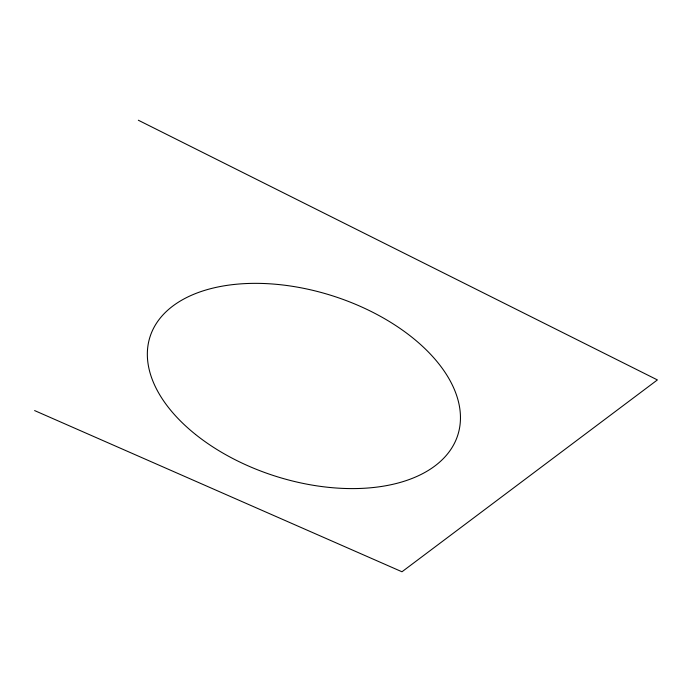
<?xml version="1.0" encoding="UTF-8"?>
<svg xmlns="http://www.w3.org/2000/svg" width="692" height="692" viewBox="0 0 692 692"><rect width="100%" height="100%" fill="white"/><g stroke="black" fill="none" stroke-linecap="round" stroke-linejoin="round"><path stroke-width="1.04" d="M34.6 410.572L401.974 571.774L657.4 379.917L138.339 120.226M195.568 434.481A161.547 94.588 17.7 0 0 455.95 440.043A161.547 94.588 17.7 0 0 260.183 283.4A161.547 94.588 17.7 0 0 195.568 434.481"/></g></svg>
